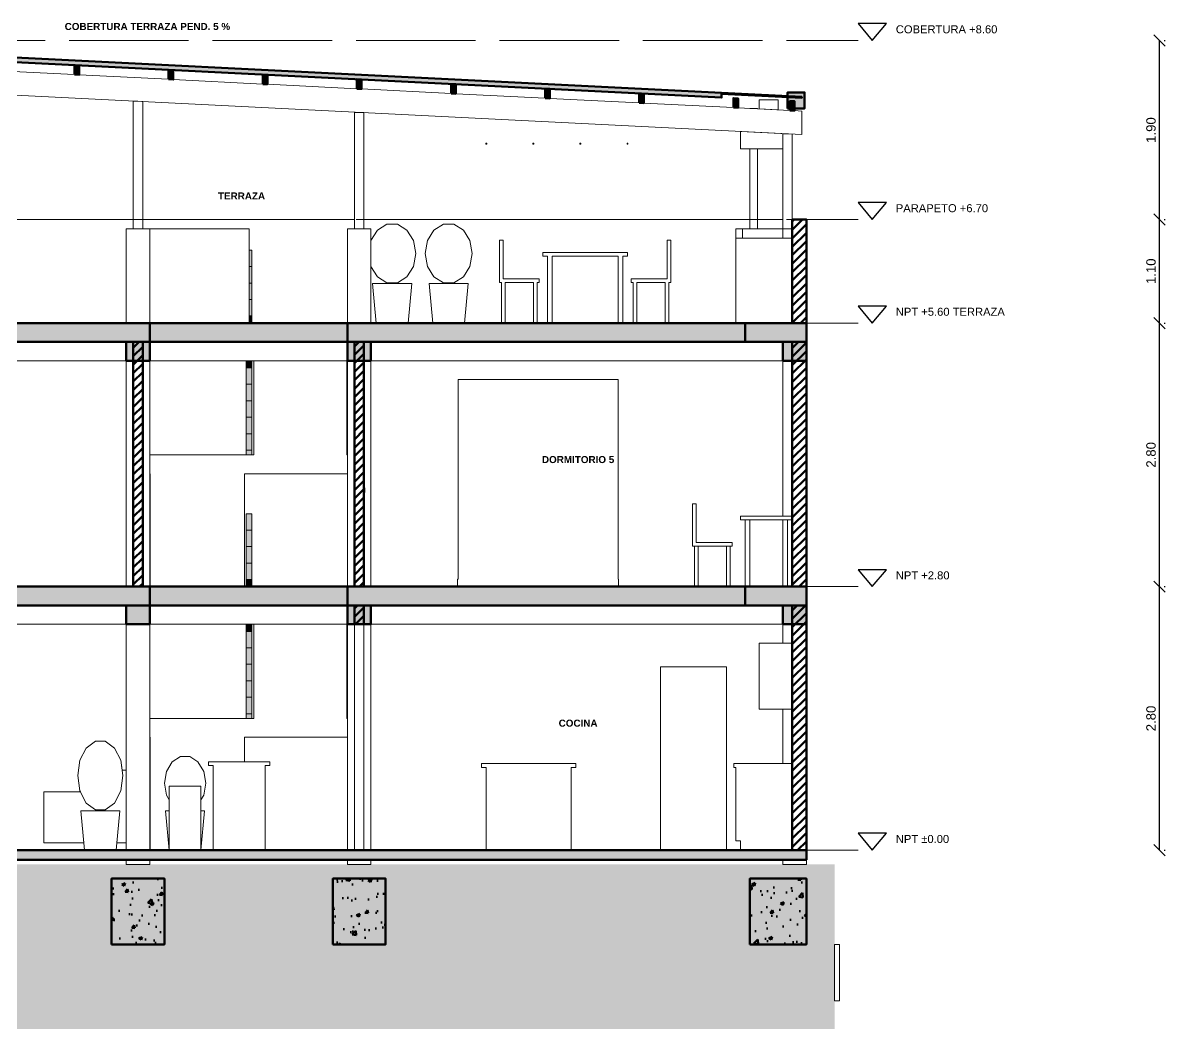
# Model space of a CAD drawing. Header units: metres. Extents: x -3.9 to 79.9, y -56.9 to 20.9.
# Drawn here: x 8.68 to 20.81, y -36.9 to -26.21 of the extents above; entities that cross this region are included whole.
import ezdxf
from ezdxf.enums import TextEntityAlignment as Align

# ---------------------------------------------------------------- set-up
doc = ezdxf.new("R2010")
doc.units = ezdxf.units.M
doc.linetypes.add('DASHED', pattern=[1.524, 1.27, -0.254])
for name, color, linetype, lineweight in [('A-CORTE', 7, 'CONTINUOUS', 50), ('A-COTA', 1, 'CONTINUOUS', 15), ('A-PROYECCION', 9, 'DASHED', 15), ('A-SIMBOLO', 6, 'CONTINUOUS', 25), ('A-TERRENO', 32, 'CONTINUOUS', 35), ('A-TEXTO', 7, 'CONTINUOUS', 20), ('A-VISTA', 8, 'CONTINUOUS', 20), ('A-VISTA-LEJOS', 9, 'CONTINUOUS', 13)]:
    doc.layers.add(name, color=color, linetype=linetype, lineweight=lineweight)
doc.styles.add('PLANO', font='arial.ttf')
doc.styles.add('PLANO-B', font='arialbd.ttf')
doc.dimstyles.new('COTA-50', dxfattribs={"dimtxt": 0.1, "dimasz": 2.5, "dimexe": 0.06, "dimexo": 0.05, "dimgap": 0.04, "dimtad": 1, "dimzin": 0, "dimdsep": 46, "dimtxsty": 'PLANO', "dimtsz": 0.06, "dimcen": 2.5, "dimclrd": 1, "dimclre": 1, "dimazin": 3, "dimtfac": 1, "dimtmove": 0, "dimatfit": 3})

msp = doc.modelspace()

# ---------------------------------------------------------------- hatches: boundary and pattern name
at = {"layer": 'A-CORTE', "true_color": 0x2b3036}
h = msp.add_hatch(color=7, dxfattribs=at)
h.dxf.hatch_style = 1
h.paths.add_polyline_path([(5.05, -26.453), (16.1, -27.005), (16.1, -26.955), (5.05, -26.402)])
at = {"layer": 'A-CORTE', "true_color": 0x24435c}
h = msp.add_hatch(color=7, dxfattribs=at)
h.dxf.hatch_style = 1
h.paths.add_polyline_path([(9.225, -26.761), (9.275, -26.764), (9.275, -26.664), (9.225, -26.661)])
h = msp.add_hatch(color=7, dxfattribs=at)
h.dxf.hatch_style = 1
h.paths.add_polyline_path([(10.225, -26.811), (10.275, -26.814), (10.275, -26.714), (10.225, -26.711)])
h = msp.add_hatch(color=7, dxfattribs=at)
h.dxf.hatch_style = 1
h.paths.add_polyline_path([(11.225, -26.861), (11.275, -26.864), (11.275, -26.764), (11.225, -26.761)])
h = msp.add_hatch(color=7, dxfattribs=at)
h.dxf.hatch_style = 1
h.paths.add_polyline_path([(12.225, -26.911), (12.275, -26.914), (12.275, -26.814), (12.225, -26.811)])
h = msp.add_hatch(color=7, dxfattribs=at)
h.dxf.hatch_style = 1
h.paths.add_polyline_path([(13.225, -26.961), (13.275, -26.964), (13.275, -26.864), (13.225, -26.861)])
h = msp.add_hatch(color=7, dxfattribs=at)
h.dxf.hatch_style = 1
h.paths.add_polyline_path([(14.225, -27.011), (14.275, -27.014), (14.275, -26.914), (14.225, -26.911)])
h = msp.add_hatch(color=7, dxfattribs=at)
h.dxf.hatch_style = 1
h.paths.add_polyline_path([(15.225, -27.061), (15.275, -27.064), (15.275, -26.964), (15.225, -26.961)])
at = {"layer": 'A-CORTE', "true_color": 0x2b3036}
h = msp.add_hatch(color=7, dxfattribs=at)
h.dxf.hatch_style = 1
h.paths.add_polyline_path([(16.1, -26.967), (16.95, -27.009), (16.95, -26.998), (16.1, -26.955)])
at = {"layer": 'A-CORTE', "true_color": 0x24435c}
h = msp.add_hatch(color=7, dxfattribs=at)
h.dxf.hatch_style = 1
h.paths.add_polyline_path([(16.225, -27.111), (16.275, -27.114), (16.275, -27.014), (16.225, -27.011)])
at = {"layer": 'A-CORTE', "true_color": 0x8f979e}
h = msp.add_hatch(color=7, dxfattribs=at)
h.dxf.hatch_style = 1
h.paths.add_polyline_path([(16.8, -27.12), (16.98, -27.12), (16.98, -26.95), (16.8, -26.95)])
at = {"layer": 'A-CORTE', "true_color": 0x24435c}
h = msp.add_hatch(color=7, dxfattribs=at)
h.dxf.hatch_style = 1
h.paths.add_polyline_path([(16.825, -27.141), (16.875, -27.144), (16.875, -27.044), (16.825, -27.041)])
at = {"layer": 'A-CORTE'}
h = msp.add_hatch(dxfattribs=at)
h.set_pattern_fill('ANSI31', color=8, scale=0.02)
h.paths.add_polyline_path([(16.85, -29.4), (17, -29.4), (17, -28.3), (16.85, -28.3)])
at = {"layer": 'A-CORTE', "true_color": 0x5a5a5a}
h = msp.add_hatch(color=7, dxfattribs=at)
h.dxf.hatch_style = 1
h.paths.add_polyline_path([(5, -29.6), (10.025, -29.6), (10.025, -29.4), (5, -29.4)])
h = msp.add_hatch(color=7, dxfattribs=at)
h.dxf.hatch_style = 1
h.paths.add_polyline_path([(10.025, -29.6), (12.125, -29.6), (12.125, -29.4), (10.025, -29.4)])
h = msp.add_hatch(color=7, dxfattribs=at)
h.dxf.hatch_style = 1
h.paths.add_polyline_path([(12.125, -29.6), (16.35, -29.6), (16.35, -29.4), (12.125, -29.4)])
h = msp.add_hatch(color=7, dxfattribs=at)
h.dxf.hatch_style = 1
h.paths.add_polyline_path([(16.35, -29.6), (17, -29.6), (17, -29.4), (16.35, -29.4)])
h = msp.add_hatch(color=7, dxfattribs=at)
h.dxf.hatch_style = 1
h.paths.add_polyline_path([(9.775, -29.8), (10.025, -29.8), (10.025, -29.6), (9.775, -29.6)])
at = {"layer": 'A-CORTE'}
h = msp.add_hatch(dxfattribs=at)
h.set_pattern_fill('ANSI31', color=8, scale=0.02)
h.paths.add_polyline_path([(9.85, -32.2), (9.95, -32.2), (9.95, -29.6), (9.85, -29.6)])
at = {"layer": 'A-CORTE', "true_color": 0x5a5a5a}
h = msp.add_hatch(color=7, dxfattribs=at)
h.dxf.hatch_style = 1
h.paths.add_polyline_path([(12.125, -29.8), (12.375, -29.8), (12.375, -29.6), (12.125, -29.6)])
at = {"layer": 'A-CORTE'}
h = msp.add_hatch(dxfattribs=at)
h.set_pattern_fill('ANSI31', color=8, scale=0.02)
h.paths.add_polyline_path([(12.2, -32.2), (12.3, -32.2), (12.3, -29.6), (12.2, -29.6)])
at = {"layer": 'A-CORTE', "true_color": 0x5a5a5a}
h = msp.add_hatch(color=7, dxfattribs=at)
h.dxf.hatch_style = 1
h.paths.add_polyline_path([(16.75, -29.8), (17, -29.8), (17, -29.6), (16.75, -29.6)])
at = {"layer": 'A-CORTE'}
h = msp.add_hatch(dxfattribs=at)
h.set_pattern_fill('ANSI31', color=8, scale=0.02)
h.paths.add_polyline_path([(16.85, -32.2), (17, -32.2), (17, -29.6), (16.85, -29.6)])
at = {"layer": 'A-CORTE', "true_color": 0x5a5a5a}
h = msp.add_hatch(color=7, dxfattribs=at)
h.dxf.hatch_style = 1
h.paths.add_polyline_path([(5, -32.4), (10.025, -32.4), (10.025, -32.2), (5, -32.2)])
h = msp.add_hatch(color=7, dxfattribs=at)
h.dxf.hatch_style = 1
h.paths.add_polyline_path([(10.025, -32.4), (12.125, -32.4), (12.125, -32.2), (10.025, -32.2)])
h = msp.add_hatch(color=7, dxfattribs=at)
h.dxf.hatch_style = 1
h.paths.add_polyline_path([(12.125, -32.4), (16.35, -32.4), (16.35, -32.2), (12.125, -32.2)])
h = msp.add_hatch(color=7, dxfattribs=at)
h.dxf.hatch_style = 1
h.paths.add_polyline_path([(16.35, -32.4), (17, -32.4), (17, -32.2), (16.35, -32.2)])
h = msp.add_hatch(color=7, dxfattribs=at)
h.dxf.hatch_style = 1
h.paths.add_polyline_path([(9.775, -32.6), (10.025, -32.6), (10.025, -32.4), (9.775, -32.4)])
h = msp.add_hatch(color=7, dxfattribs=at)
h.dxf.hatch_style = 1
h.paths.add_polyline_path([(12.125, -32.6), (12.375, -32.6), (12.375, -32.4), (12.125, -32.4)])
at = {"layer": 'A-CORTE'}
h = msp.add_hatch(dxfattribs=at)
h.set_pattern_fill('ANSI31', color=8, scale=0.02)
h.paths.add_polyline_path([(12.2, -32.6), (12.3, -32.6), (12.3, -32.4), (12.2, -32.4)])
at = {"layer": 'A-CORTE', "true_color": 0x5a5a5a}
h = msp.add_hatch(color=7, dxfattribs=at)
h.dxf.hatch_style = 1
h.paths.add_polyline_path([(16.75, -32.6), (17, -32.6), (17, -32.4), (16.75, -32.4)])
at = {"layer": 'A-CORTE'}
h = msp.add_hatch(dxfattribs=at)
h.set_pattern_fill('ANSI31', color=8, scale=0.02)
h.paths.add_polyline_path([(16.85, -35), (17, -35), (17, -32.4), (16.85, -32.4)])
at = {"layer": 'A-CORTE', "true_color": 0x5a5a5a}
h = msp.add_hatch(color=7, dxfattribs=at)
h.dxf.hatch_style = 1
h.paths.add_polyline_path([(5, -35.1), (17, -35.1), (17, -35), (5, -35)])
at = {"layer": 'A-CORTE'}
h = msp.add_hatch(dxfattribs=at)
h.set_pattern_fill('AR-CONC', color=8, scale=0.002)
h.paths.add_polyline_path([(9.62, -36), (10.18, -36), (10.18, -35.3), (9.62, -35.3)])
h = msp.add_hatch(dxfattribs=at)
h.set_pattern_fill('AR-CONC', color=8, scale=0.002)
h.paths.add_polyline_path([(11.97, -36), (12.53, -36), (12.53, -35.3), (11.97, -35.3)])
h = msp.add_hatch(dxfattribs=at)
h.set_pattern_fill('AR-CONC', color=8, scale=0.002)
h.paths.add_polyline_path([(16.4, -36), (17, -36), (17, -35.3), (16.4, -35.3)])
at = {"layer": 'A-TERRENO'}
h = msp.add_hatch(dxfattribs=at)
h.set_pattern_fill('EARTH', color=32, scale=0.03)
h.paths.add_polyline_path([(17.3, -36.9), (17.3, -35.15), (-1.5, -35.15), (-1.5, -36.9)])
at = {"layer": 'A-VISTA', "true_color": 0xeef6f9}
h = msp.add_hatch(color=7, dxfattribs=at)
h.dxf.hatch_style = 1
h.paths.add_polyline_path([(11.11, -28.625), (11.11, -29.4), (11.08, -29.4), (11.08, -28.625)])
h = msp.add_hatch(color=7, dxfattribs=at)
h.dxf.hatch_style = 1
h.paths.add_polyline_path([(11.11, -28.8), (11.11, -29.4), (11.08, -29.4), (11.08, -28.8)])
h = msp.add_hatch(color=7, dxfattribs=at)
h.dxf.hatch_style = 1
h.paths.add_polyline_path([(11.11, -28.975), (11.11, -29.4), (11.08, -29.4), (11.08, -28.975)])
h = msp.add_hatch(color=7, dxfattribs=at)
h.dxf.hatch_style = 1
h.paths.add_polyline_path([(11.11, -29.875), (11.05, -29.875), (11.05, -29.8), (11.11, -29.8)])
h = msp.add_hatch(color=7, dxfattribs=at)
h.dxf.hatch_style = 1
h.paths.add_polyline_path([(11.11, -30.05), (11.05, -30.05), (11.05, -29.8), (11.11, -29.8)])
h = msp.add_hatch(color=7, dxfattribs=at)
h.dxf.hatch_style = 1
h.paths.add_polyline_path([(11.11, -30.225), (11.05, -30.225), (11.05, -29.8), (11.11, -29.8)])
h = msp.add_hatch(color=7, dxfattribs=at)
h.dxf.hatch_style = 1
h.paths.add_polyline_path([(11.05, -31.425), (11.11, -31.425), (11.11, -32.2), (11.05, -32.2)])
h = msp.add_hatch(color=7, dxfattribs=at)
h.dxf.hatch_style = 1
h.paths.add_polyline_path([(11.05, -31.6), (11.11, -31.6), (11.11, -32.2), (11.05, -32.2)])
h = msp.add_hatch(color=7, dxfattribs=at)
h.dxf.hatch_style = 1
h.paths.add_polyline_path([(11.05, -31.775), (11.11, -31.775), (11.11, -32.2), (11.05, -32.2)])
h = msp.add_hatch(color=7, dxfattribs=at)
h.dxf.hatch_style = 1
h.paths.add_polyline_path([(11.11, -32.675), (11.05, -32.675), (11.05, -32.6), (11.11, -32.6)])
h = msp.add_hatch(color=7, dxfattribs=at)
h.dxf.hatch_style = 1
h.paths.add_polyline_path([(11.11, -32.85), (11.05, -32.85), (11.05, -32.6), (11.11, -32.6)])
h = msp.add_hatch(color=7, dxfattribs=at)
h.dxf.hatch_style = 1
h.paths.add_polyline_path([(11.11, -33.025), (11.05, -33.025), (11.05, -32.6), (11.11, -32.6)])
at = {"layer": 'A-VISTA-LEJOS', "true_color": 0xeef6f9}
h = msp.add_hatch(color=7, dxfattribs=at)
h.dxf.hatch_style = 1
h.paths.add_polyline_path([(11.11, -29.15), (11.11, -29.4), (11.08, -29.4), (11.08, -29.15)])
h = msp.add_hatch(color=7, dxfattribs=at)
h.dxf.hatch_style = 1
h.paths.add_polyline_path([(11.11, -29.325), (11.11, -29.4), (11.08, -29.4), (11.08, -29.325)])
h = msp.add_hatch(color=7, dxfattribs=at)
h.dxf.hatch_style = 1
h.paths.add_polyline_path([(11.11, -30.4), (11.05, -30.4), (11.05, -29.8), (11.11, -29.8)])
h = msp.add_hatch(color=7, dxfattribs=at)
h.dxf.hatch_style = 1
h.paths.add_polyline_path([(11.11, -30.575), (11.05, -30.575), (11.05, -29.8), (11.11, -29.8)])
h = msp.add_hatch(color=7, dxfattribs=at)
h.dxf.hatch_style = 1
h.paths.add_polyline_path([(11.11, -30.75), (11.05, -30.75), (11.05, -29.8), (11.11, -29.8)])
h = msp.add_hatch(color=7, dxfattribs=at)
h.dxf.hatch_style = 1
h.paths.add_polyline_path([(11.11, -30.8), (11.05, -30.8), (11.05, -29.8), (11.11, -29.8)])
h = msp.add_hatch(color=7, dxfattribs=at)
h.dxf.hatch_style = 1
h.paths.add_polyline_path([(11.05, -31.95), (11.11, -31.95), (11.11, -32.2), (11.05, -32.2)])
h = msp.add_hatch(color=7, dxfattribs=at)
h.dxf.hatch_style = 1
h.paths.add_polyline_path([(11.05, -32.125), (11.11, -32.125), (11.11, -32.2), (11.05, -32.2)])
h = msp.add_hatch(color=7, dxfattribs=at)
h.dxf.hatch_style = 1
h.paths.add_polyline_path([(11.11, -33.2), (11.05, -33.2), (11.05, -32.6), (11.11, -32.6)])
h = msp.add_hatch(color=7, dxfattribs=at)
h.dxf.hatch_style = 1
h.paths.add_polyline_path([(11.11, -33.375), (11.05, -33.375), (11.05, -32.6), (11.11, -32.6)])
h = msp.add_hatch(color=7, dxfattribs=at)
h.dxf.hatch_style = 1
h.paths.add_polyline_path([(11.11, -33.55), (11.05, -33.55), (11.05, -32.6), (11.11, -32.6)])
h = msp.add_hatch(color=7, dxfattribs=at)
h.dxf.hatch_style = 1
h.paths.add_polyline_path([(11.11, -33.6), (11.05, -33.6), (11.05, -32.6), (11.11, -32.6)])

# ---------------------------------------------------------------- linework, layer by layer
at = {"layer": 'A-CORTE'}
for points in [[(5.05, -26.453), (16.1, -27.005), (16.1, -26.955), (5.05, -26.402)], [(9.225, -26.761), (9.275, -26.764), (9.275, -26.664), (9.225, -26.661)], [(10.225, -26.811), (10.275, -26.814), (10.275, -26.714), (10.225, -26.711)], [(11.225, -26.861), (11.275, -26.864), (11.275, -26.764), (11.225, -26.761)], [(12.225, -26.911), (12.275, -26.914), (12.275, -26.814), (12.225, -26.811)], [(13.225, -26.961), (13.275, -26.964), (13.275, -26.864), (13.225, -26.861)], [(14.225, -27.011), (14.275, -27.014), (14.275, -26.914), (14.225, -26.911)], [(15.225, -27.061), (15.275, -27.064), (15.275, -26.964), (15.225, -26.961)], [(16.1, -26.967), (16.95, -27.009), (16.95, -26.998), (16.1, -26.955)], [(16.225, -27.111), (16.275, -27.114), (16.275, -27.014), (16.225, -27.011)], [(16.8, -27.12), (16.98, -27.12), (16.98, -26.95), (16.8, -26.95)], [(16.825, -27.141), (16.875, -27.144), (16.875, -27.044), (16.825, -27.041)], [(16.85, -29.4), (17, -29.4), (17, -28.3), (16.85, -28.3)], [(5, -29.6), (10.025, -29.6), (10.025, -29.4), (5, -29.4)], [(10.025, -29.6), (12.125, -29.6), (12.125, -29.4), (10.025, -29.4)], [(12.125, -29.6), (16.35, -29.6), (16.35, -29.4), (12.125, -29.4)], [(16.35, -29.6), (17, -29.6), (17, -29.4), (16.35, -29.4)], [(9.775, -29.8), (10.025, -29.8), (10.025, -29.6), (9.775, -29.6)], [(9.85, -32.2), (9.95, -32.2), (9.95, -29.6), (9.85, -29.6)], [(12.125, -29.8), (12.375, -29.8), (12.375, -29.6), (12.125, -29.6)], [(12.2, -32.2), (12.3, -32.2), (12.3, -29.6), (12.2, -29.6)], [(16.75, -29.8), (17, -29.8), (17, -29.6), (16.75, -29.6)], [(16.85, -32.2), (17, -32.2), (17, -29.6), (16.85, -29.6)], [(5, -32.4), (10.025, -32.4), (10.025, -32.2), (5, -32.2)], [(10.025, -32.4), (12.125, -32.4), (12.125, -32.2), (10.025, -32.2)], [(12.125, -32.4), (16.35, -32.4), (16.35, -32.2), (12.125, -32.2)], [(16.35, -32.4), (17, -32.4), (17, -32.2), (16.35, -32.2)], [(9.775, -32.6), (10.025, -32.6), (10.025, -32.4), (9.775, -32.4)], [(12.125, -32.6), (12.375, -32.6), (12.375, -32.4), (12.125, -32.4)], [(12.2, -32.6), (12.3, -32.6), (12.3, -32.4), (12.2, -32.4)], [(16.75, -32.6), (17, -32.6), (17, -32.4), (16.75, -32.4)], [(16.85, -35), (17, -35), (17, -32.4), (16.85, -32.4)], [(5, -35.1), (17, -35.1), (17, -35), (5, -35)], [(9.62, -36), (10.18, -36), (10.18, -35.3), (9.62, -35.3)], [(11.97, -36), (12.53, -36), (12.53, -35.3), (11.97, -35.3)], [(16.4, -36), (17, -36), (17, -35.3), (16.4, -35.3)]]:
    msp.add_lwpolyline(points, close=True, dxfattribs=at)
at = {"layer": 'A-PROYECCION', "lineweight": 13}
for p, q in [((-1.5, -26.4), (17.55, -26.4)), ((-1.5, -28.3), (17.55, -28.3)), ((-1.5, -29.4), (17.55, -29.4)), ((-1.5, -32.2), (17.55, -32.2)), ((-1.5, -35), (17.55, -35))]:
    msp.add_line(p, q, dxfattribs=at)
at = {"layer": 'A-SIMBOLO'}
for points in [[(17.7, -26.4), (17.85, -26.22), (17.55, -26.22)], [(17.7, -28.3), (17.85, -28.12), (17.55, -28.12)], [(17.7, -29.4), (17.85, -29.22), (17.55, -29.22)], [(17.7, -32.2), (17.85, -32.02), (17.55, -32.02)], [(17.7, -35), (17.85, -34.82), (17.55, -34.82)]]:
    msp.add_lwpolyline(points, close=True, dxfattribs=at)
at = {"layer": 'A-VISTA'}
msp.add_lwpolyline([(8.275, -26.714), (9.225, -26.761), (9.275, -26.764), (10.225, -26.811), (10.275, -26.814), (11.225, -26.861), (11.244, -26.862), (11.275, -26.864), (12.225, -26.911), (12.241, -26.912), (12.275, -26.914), (13.225, -26.961), (13.275, -26.964), (14.225, -27.011), (14.275, -27.014), (15.225, -27.061), (15.259, -27.063), (15.275, -27.064), (16.225, -27.111), (16.255, -27.113), (16.275, -27.114), (16.825, -27.141), (16.851, -27.143), (16.875, -27.144), (16.95, -27.148), (16.95, -27.398), (5.05, -26.803)], dxfattribs=at)
for points in [[(9.95, -28.4), (9.85, -28.4), (9.85, -27.045), (9.9, -27.045), (9.95, -27.047)], [(16.5, -27.03), (16.7, -27.03), (16.7, -27.135), (16.5, -27.125)], [(12.3, -28.4), (12.2, -28.4), (12.2, -27.163), (12.25, -27.163), (12.3, -27.165)], [(16.3, -27.55), (16.3, -27.365), (16.8, -27.39), (16.75, -27.39), (16.75, -27.55)], [(16.85, -28.4), (16.75, -28.4), (16.75, -27.39), (16.8, -27.39), (16.85, -27.393), (16.85, -28.3)], [(13.595, -27.5), (13.605, -27.5), (13.605, -27.49), (13.595, -27.49)], [(14.095, -27.5), (14.105, -27.5), (14.105, -27.49), (14.095, -27.49)], [(14.595, -27.5), (14.605, -27.5), (14.605, -27.49), (14.595, -27.49)], [(15.095, -27.5), (15.105, -27.5), (15.105, -27.49), (15.095, -27.49)], [(12.375, -28.8), (12.375, -28.522), (12.444, -28.412), (12.544, -28.35), (12.656, -28.35), (12.756, -28.412), (12.825, -28.523), (12.85, -28.661), (12.825, -28.799), (12.756, -28.91), (12.656, -28.972), (12.544, -28.972), (12.444, -28.91)], [(9.775, -29.4), (9.775, -28.4), (10.025, -28.4), (10.025, -29.4)], [(10.025, -29.4), (10.025, -28.4), (11.08, -28.4), (11.08, -29.4)], [(12.125, -29.4), (12.125, -28.4), (12.375, -28.4), (12.375, -29.4)], [(16.25, -29.4), (16.85, -29.4), (16.85, -28.5), (16.25, -28.5)], [(16.32, -28.4), (16.75, -28.4), (16.75, -28.5), (16.32, -28.5)], [(16.75, -28.4), (16.85, -28.4), (16.85, -28.5), (16.75, -28.5)], [(11.11, -28.625), (11.11, -29.4), (11.08, -29.4), (11.08, -28.625)], [(14.1, -28.97), (13.8, -28.97), (13.8, -29.4), (13.76, -29.4), (13.76, -28.97), (13.74, -28.97), (13.74, -28.93), (13.74, -28.52), (13.78, -28.52), (13.78, -28.93), (14.16, -28.93), (14.16, -28.97), (14.14, -28.97), (14.14, -29.4), (14.1, -29.4)], [(15.14, -28.97), (15.14, -28.93), (15.52, -28.93), (15.52, -28.52), (15.56, -28.52), (15.56, -28.93), (15.56, -28.97), (15.54, -28.97), (15.54, -29.4), (15.5, -29.4), (15.5, -28.97), (15.2, -28.97), (15.2, -29.4), (15.16, -29.4), (15.16, -28.97)], [(15.05, -28.69), (15.05, -29.4), (15, -29.4), (15, -28.69), (14.3, -28.69), (14.3, -29.4), (14.25, -29.4), (14.25, -28.69), (14.2, -28.69), (14.2, -28.65), (15.1, -28.65), (15.1, -28.69)], [(11.11, -28.8), (11.11, -29.4), (11.08, -29.4), (11.08, -28.8)], [(11.11, -28.975), (11.11, -29.4), (11.08, -29.4), (11.08, -28.975)], [(12.682, -29.4), (12.518, -29.4), (12.467, -29.4), (12.442, -29.4), (12.431, -29.4), (12.392, -28.98), (12.405, -28.98), (12.436, -28.98), (12.498, -28.98), (12.702, -28.98), (12.764, -28.98), (12.795, -28.98), (12.808, -28.98), (12.769, -29.4), (12.758, -29.4), (12.733, -29.4)], [(5.25, -29.8), (5.25, -29.6), (9.775, -29.6), (9.775, -29.8)], [(10.025, -29.8), (10.025, -29.6), (12.125, -29.6), (12.125, -29.8)], [(12.375, -29.8), (12.375, -29.6), (16.35, -29.6), (16.75, -29.6), (16.75, -29.8)], [(6.05, -32.2), (6.05, -31.49), (6.1, -31.49), (6.1, -31.45), (5.885, -31.45), (5.885, -31.32), (5.465, -31.32), (5.465, -31.45), (5.25, -31.45), (5.25, -29.8), (9.775, -29.8), (9.775, -32.2), (8.005, -32.2), (8.005, -32.12), (8, -32.12), (8, -30), (6.3, -30), (6.3, -32.12), (6.295, -32.12), (6.295, -32.2)], [(9.775, -32.2), (9.775, -29.8), (9.85, -29.8), (9.85, -32.2)], [(9.95, -32.2), (9.95, -31.2), (9.96, -31.2), (9.96, -31.15), (9.95, -31.15), (9.95, -29.8), (10.025, -29.8), (10.025, -32.2)], [(10.03, -31), (10.025, -31), (10.025, -30.8), (11.13, -30.8), (11.13, -30.77), (11.13, -30.625), (11.13, -30.595), (11.13, -30.45), (11.13, -30.42), (11.13, -30.275), (11.13, -30.245), (11.13, -30.1), (11.13, -30.07), (11.13, -29.925), (11.13, -29.895), (11.13, -29.8), (12.12, -29.8), (12.12, -29.895), (12.12, -29.925), (12.12, -30.07), (12.12, -30.1), (12.12, -30.245), (12.12, -30.275), (12.12, -30.42), (12.12, -30.45), (12.12, -30.595), (12.12, -30.625), (12.12, -30.77), (12.12, -30.8), (12.125, -30.8), (12.125, -31), (11.03, -31), (11.03, -31.15), (11.03, -31.295), (11.03, -31.325), (11.03, -31.47), (11.03, -31.5), (11.03, -31.645), (11.03, -31.675), (11.03, -31.82), (11.03, -31.85), (11.03, -31.995), (11.03, -32.025), (11.03, -32.17), (11.03, -32.2), (10.03, -32.2), (10.03, -32.17), (10.03, -32.025), (10.03, -31.995), (10.03, -31.85), (10.03, -31.82), (10.03, -31.675), (10.03, -31.645), (10.03, -31.5), (10.03, -31.47), (10.03, -31.325), (10.03, -31.295), (10.03, -31.15)], [(11.11, -29.875), (11.05, -29.875), (11.05, -29.8), (11.11, -29.8)], [(11.11, -30.05), (11.05, -30.05), (11.05, -29.8), (11.11, -29.8)], [(11.11, -30.225), (11.05, -30.225), (11.05, -29.8), (11.11, -29.8)], [(12.125, -32.2), (12.125, -29.8), (12.2, -29.8), (12.2, -32.2)], [(12.3, -32.2), (12.3, -31.2), (12.31, -31.2), (12.31, -31.15), (12.3, -31.15), (12.3, -29.8), (12.375, -29.8), (12.375, -32.2)], [(12.375, -32.2), (12.375, -29.8), (16.75, -29.8), (16.75, -31.45), (16.3, -31.45), (16.3, -31.49), (16.35, -31.49), (16.35, -32.2), (16.19, -32.2), (16.19, -31.77), (16.21, -31.77), (16.21, -31.73), (15.83, -31.73), (15.83, -31.32), (15.79, -31.32), (15.79, -31.73), (15.79, -31.77), (15.81, -31.77), (15.81, -32.2), (15.005, -32.2), (15.005, -32.12), (15, -32.12), (15, -30), (13.3, -30), (13.3, -32.12), (13.295, -32.12), (13.295, -32.2)], [(16.75, -29.8), (16.85, -29.8), (16.85, -31.45), (16.75, -31.45)], [(13.295, -32.2), (13.295, -32.12), (13.3, -32.12), (13.3, -30), (15, -30), (15, -32.12), (15.005, -32.12), (15.005, -32.2), (15, -32.2), (13.3, -32.2)], [(9.96, -31.15), (9.96, -31.2), (9.95, -31.2), (9.95, -31.15)], [(12.31, -31.15), (12.31, -31.2), (12.3, -31.2), (12.3, -31.15)], [(11.05, -31.425), (11.11, -31.425), (11.11, -32.2), (11.05, -32.2)], [(16.21, -31.73), (16.21, -31.77), (15.79, -31.77), (15.79, -31.73), (15.79, -31.32), (15.83, -31.32), (15.83, -31.73)], [(16.3, -31.49), (16.85, -31.49), (16.85, -31.45), (16.3, -31.45)], [(16.35, -32.2), (16.35, -31.49), (16.4, -31.49), (16.4, -32.2)], [(16.4, -32.2), (16.4, -31.49), (16.75, -31.49), (16.75, -32.2)], [(16.75, -32.2), (16.75, -31.49), (16.8, -31.49), (16.8, -32.2)], [(16.8, -32.2), (16.8, -31.49), (16.85, -31.49), (16.85, -32.2)], [(11.05, -31.6), (11.11, -31.6), (11.11, -32.2), (11.05, -32.2)], [(11.05, -31.775), (11.11, -31.775), (11.11, -32.2), (11.05, -32.2)], [(15.81, -32.2), (15.81, -31.77), (15.85, -31.77), (15.85, -32.2)], [(15.85, -32.2), (15.85, -31.77), (16.15, -31.77), (16.15, -32.2)], [(16.15, -32.2), (16.15, -31.77), (16.19, -31.77), (16.19, -32.2)], [(5.25, -32.6), (5.25, -32.4), (9.775, -32.4), (9.775, -32.6)], [(10.025, -32.6), (10.025, -32.4), (12.125, -32.4), (12.125, -32.6)], [(12.375, -32.6), (12.375, -32.4), (16.35, -32.4), (16.75, -32.4), (16.75, -32.6)], [(10.025, -35), (9.775, -35), (9.775, -32.6), (10.025, -32.6)], [(10.03, -33.8), (10.025, -33.8), (10.025, -33.6), (11.13, -33.6), (11.13, -33.57), (11.13, -33.425), (11.13, -33.395), (11.13, -33.25), (11.13, -33.22), (11.13, -33.075), (11.13, -33.045), (11.13, -32.9), (11.13, -32.87), (11.13, -32.725), (11.13, -32.695), (11.13, -32.6), (12.12, -32.6), (12.12, -32.695), (12.12, -32.725), (12.12, -32.87), (12.12, -32.9), (12.12, -33.045), (12.12, -33.075), (12.12, -33.22), (12.12, -33.25), (12.12, -33.395), (12.12, -33.425), (12.12, -33.57), (12.12, -33.6), (12.125, -33.6), (12.125, -33.8), (11.03, -33.8), (11.03, -33.95), (11.03, -34.06), (10.65, -34.06), (10.65, -34.1), (10.7, -34.1), (10.7, -35), (10.569, -35), (10.608, -34.58), (10.595, -34.58), (10.568, -34.58), (10.568, -34.466), (10.598, -34.415), (10.62, -34.288), (10.598, -34.162), (10.537, -34.061), (10.449, -34.004), (10.351, -34.004), (10.263, -34.061), (10.202, -34.162), (10.18, -34.288), (10.202, -34.415), (10.232, -34.466), (10.232, -34.58), (10.205, -34.58), (10.192, -34.58), (10.231, -35), (10.03, -35), (10.03, -34.97), (10.03, -34.825), (10.03, -34.795), (10.03, -34.65), (10.03, -34.62), (10.03, -34.475), (10.03, -34.445), (10.03, -34.3), (10.03, -34.27), (10.03, -34.125), (10.03, -34.095), (10.03, -33.95)], [(11.11, -32.675), (11.05, -32.675), (11.05, -32.6), (11.11, -32.6)], [(11.11, -32.85), (11.05, -32.85), (11.05, -32.6), (11.11, -32.6)], [(11.11, -33.025), (11.05, -33.025), (11.05, -32.6), (11.11, -32.6)], [(12.125, -32.6), (12.2, -32.6), (12.2, -35), (12.125, -35)], [(12.2, -35), (12.2, -32.6), (12.3, -32.6), (12.3, -35)], [(12.375, -35), (12.3, -35), (12.3, -32.6), (12.375, -32.6)], [(12.375, -35), (12.375, -32.6), (16.75, -32.6), (16.75, -32.8), (16.5, -32.8), (16.5, -33.5), (16.75, -33.5), (16.75, -34.08), (16.23, -34.08), (16.23, -34.12), (16.25, -34.12), (16.25, -34.9), (16.3, -34.9), (16.3, -35), (16.15, -35), (16.15, -33.05), (15.45, -33.05), (15.45, -35), (14.5, -35), (14.5, -34.12), (14.55, -34.12), (14.55, -34.08), (13.55, -34.08), (13.55, -34.12), (13.6, -34.12), (13.6, -35)], [(16.75, -32.6), (16.85, -32.6), (16.85, -32.8), (16.75, -32.8)], [(16.5, -33.5), (16.85, -33.5), (16.85, -32.8), (16.5, -32.8)], [(15.45, -35), (15.45, -33.05), (16.15, -33.05), (16.15, -35)], [(16.75, -33.5), (16.85, -33.5), (16.85, -34.08), (16.75, -34.08)], [(9.284, -34.368), (9.26, -34.206), (9.284, -34.044), (9.35, -33.914), (9.447, -33.841), (9.553, -33.841), (9.65, -33.914), (9.716, -34.044), (9.74, -34.206), (9.716, -34.368), (9.65, -34.498), (9.553, -34.571), (9.447, -34.571), (9.35, -34.498)], [(10.202, -34.415), (10.18, -34.288), (10.202, -34.162), (10.263, -34.061), (10.351, -34.004), (10.449, -34.004), (10.537, -34.061), (10.598, -34.162), (10.62, -34.288), (10.598, -34.415), (10.568, -34.466), (10.568, -34.32), (10.232, -34.32), (10.232, -34.466)], [(11.25, -35), (10.7, -35), (10.7, -34.1), (10.65, -34.1), (10.65, -34.06), (11.3, -34.06), (11.3, -34.1), (11.25, -34.1)], [(14.5, -35), (13.6, -35), (13.6, -34.12), (13.55, -34.12), (13.55, -34.08), (14.55, -34.08), (14.55, -34.12), (14.5, -34.12)], [(16.25, -34.9), (16.25, -34.12), (16.23, -34.12), (16.23, -34.08), (16.85, -34.08), (16.85, -34.12), (16.85, -34.9), (16.85, -35), (16.3, -35), (16.3, -34.9)], [(9.676, -34.92), (9.708, -34.58), (9.695, -34.58), (9.664, -34.58), (9.602, -34.58), (9.398, -34.58), (9.336, -34.58), (9.305, -34.58), (9.292, -34.58), (9.324, -34.92), (8.9, -34.92), (8.9, -34.58), (8.9, -34.38), (9.29, -34.38), (9.35, -34.498), (9.447, -34.571), (9.553, -34.571), (9.65, -34.498), (9.716, -34.368), (9.74, -34.206), (9.732, -34.15), (9.775, -34.15), (9.775, -34.92)], [(10.232, -35), (10.568, -35), (10.568, -34.32), (10.232, -34.32)], [(9.582, -35), (9.418, -35), (9.367, -35), (9.342, -35), (9.331, -35), (9.292, -34.58), (9.305, -34.58), (9.336, -34.58), (9.398, -34.58), (9.602, -34.58), (9.664, -34.58), (9.695, -34.58), (9.708, -34.58), (9.669, -35), (9.658, -35), (9.633, -35)], [(10.231, -35), (10.192, -34.58), (10.205, -34.58), (10.232, -34.58), (10.232, -35)], [(10.595, -34.58), (10.608, -34.58), (10.569, -35), (10.568, -35), (10.568, -34.58)], [(10.025, -35.15), (9.775, -35.15), (9.775, -35.1), (10.025, -35.1)], [(12.375, -35.15), (12.125, -35.15), (12.125, -35.1), (12.375, -35.1)], [(17, -35.15), (16.75, -35.15), (16.75, -35.1), (17, -35.1)], [(17.35, -36), (17.35, -36.6), (17.3, -36.6), (17.3, -36)]]:
    msp.add_lwpolyline(points, close=True, dxfattribs=at)
at = {"layer": 'A-VISTA-LEJOS'}
for points in [[(16.4, -27.12), (16.48, -27.12), (16.48, -27.124), (16.4, -27.12)], [(16.48, -28.4), (16.4, -28.4), (16.4, -27.55), (16.48, -27.55)], [(11.08, -29.4), (11.08, -28.4), (10.025, -28.4), (9.95, -28.4), (9.95, -28.3), (12.2, -28.3), (12.2, -28.4), (12.125, -28.4), (12.125, -29.4)], [(12.375, -29.4), (12.375, -28.8), (12.444, -28.91), (12.544, -28.972), (12.656, -28.972), (12.756, -28.91), (12.825, -28.799), (12.85, -28.661), (12.825, -28.523), (12.756, -28.412), (12.656, -28.35), (12.544, -28.35), (12.444, -28.412), (12.375, -28.522), (12.375, -28.4), (12.3, -28.4), (12.3, -28.3), (16.4, -28.3), (16.4, -28.4), (16.35, -28.4), (16.32, -28.4), (16.25, -28.4), (16.25, -28.5), (16.25, -29.4), (15.54, -29.4), (15.54, -28.97), (15.56, -28.97), (15.56, -28.93), (15.56, -28.52), (15.52, -28.52), (15.52, -28.93), (15.14, -28.93), (15.14, -28.97), (15.16, -28.97), (15.16, -29.4), (15.05, -29.4), (15.05, -28.69), (15.1, -28.69), (15.1, -28.65), (14.2, -28.65), (14.2, -28.69), (14.25, -28.69), (14.25, -29.4), (14.14, -29.4), (14.14, -28.97), (14.16, -28.97), (14.16, -28.93), (13.78, -28.93), (13.78, -28.52), (13.74, -28.52), (13.74, -28.93), (13.74, -28.97), (13.76, -28.97), (13.76, -29.4), (13.369, -29.4), (13.408, -28.98), (13.395, -28.98), (13.364, -28.98), (13.302, -28.98), (13.098, -28.98), (13.036, -28.98), (13.005, -28.98), (12.992, -28.98), (13.031, -29.4), (12.769, -29.4), (12.808, -28.98), (12.795, -28.98), (12.764, -28.98), (12.702, -28.98), (12.498, -28.98), (12.436, -28.98), (12.405, -28.98), (12.392, -28.98), (12.431, -29.4)], [(12.975, -28.799), (12.95, -28.661), (12.975, -28.523), (13.044, -28.412), (13.144, -28.35), (13.256, -28.35), (13.356, -28.412), (13.425, -28.523), (13.45, -28.661), (13.425, -28.799), (13.356, -28.91), (13.256, -28.972), (13.144, -28.972), (13.044, -28.91)], [(13.45, -28.661), (13.425, -28.523), (13.356, -28.412), (13.256, -28.35), (13.144, -28.35), (13.044, -28.412), (12.975, -28.523), (12.95, -28.661), (12.975, -28.799), (13.044, -28.91), (13.144, -28.972), (13.256, -28.972), (13.356, -28.91), (13.425, -28.799)], [(16.75, -28.3), (16.75, -28.4), (16.48, -28.4), (16.48, -28.3)], [(16.25, -28.4), (16.32, -28.4), (16.32, -28.5), (16.25, -28.5)], [(14.3, -29.4), (14.3, -28.69), (15, -28.69), (15, -29.4)], [(13.282, -29.4), (13.118, -29.4), (13.067, -29.4), (13.042, -29.4), (13.031, -29.4), (12.992, -28.98), (13.005, -28.98), (13.036, -28.98), (13.098, -28.98), (13.302, -28.98), (13.364, -28.98), (13.395, -28.98), (13.408, -28.98), (13.369, -29.4), (13.358, -29.4), (13.333, -29.4)], [(13.8, -29.4), (13.8, -28.97), (14.1, -28.97), (14.1, -29.4)], [(15.2, -29.4), (15.2, -28.97), (15.5, -28.97), (15.5, -29.4)], [(11.11, -29.15), (11.11, -29.4), (11.08, -29.4), (11.08, -29.15)], [(11.11, -29.325), (11.11, -29.4), (11.08, -29.4), (11.08, -29.325)], [(10.025, -29.8), (11.13, -29.8), (11.13, -29.895), (11.13, -29.925), (11.13, -30.07), (11.13, -30.1), (11.13, -30.245), (11.13, -30.275), (11.13, -30.42), (11.13, -30.45), (11.13, -30.595), (11.13, -30.625), (11.13, -30.77), (11.13, -30.8), (10.025, -30.8)], [(11.11, -30.4), (11.05, -30.4), (11.05, -29.8), (11.11, -29.8)], [(11.11, -30.575), (11.05, -30.575), (11.05, -29.8), (11.11, -29.8)], [(11.11, -30.75), (11.05, -30.75), (11.05, -29.8), (11.11, -29.8)], [(11.11, -30.8), (11.05, -30.8), (11.05, -29.8), (11.11, -29.8)], [(12.125, -29.8), (12.125, -30.8), (12.12, -30.8), (12.12, -30.77), (12.12, -30.625), (12.12, -30.595), (12.12, -30.45), (12.12, -30.42), (12.12, -30.275), (12.12, -30.245), (12.12, -30.1), (12.12, -30.07), (12.12, -29.925), (12.12, -29.895), (12.12, -29.8)], [(10.025, -32.2), (10.025, -31), (10.03, -31), (10.03, -31.15), (10.03, -31.295), (10.03, -31.325), (10.03, -31.47), (10.03, -31.5), (10.03, -31.645), (10.03, -31.675), (10.03, -31.82), (10.03, -31.85), (10.03, -31.995), (10.03, -32.025), (10.03, -32.17), (10.03, -32.2)], [(11.03, -32.2), (11.03, -32.17), (11.03, -32.025), (11.03, -31.995), (11.03, -31.85), (11.03, -31.82), (11.03, -31.675), (11.03, -31.645), (11.03, -31.5), (11.03, -31.47), (11.03, -31.325), (11.03, -31.295), (11.03, -31.15), (11.03, -31), (12.125, -31), (12.125, -32.2)], [(11.05, -31.95), (11.11, -31.95), (11.11, -32.2), (11.05, -32.2)], [(11.05, -32.125), (11.11, -32.125), (11.11, -32.2), (11.05, -32.2)], [(10.025, -32.6), (11.13, -32.6), (11.13, -32.695), (11.13, -32.725), (11.13, -32.87), (11.13, -32.9), (11.13, -33.045), (11.13, -33.075), (11.13, -33.22), (11.13, -33.25), (11.13, -33.395), (11.13, -33.425), (11.13, -33.57), (11.13, -33.6), (10.025, -33.6)], [(11.11, -33.2), (11.05, -33.2), (11.05, -32.6), (11.11, -32.6)], [(11.11, -33.375), (11.05, -33.375), (11.05, -32.6), (11.11, -32.6)], [(11.11, -33.55), (11.05, -33.55), (11.05, -32.6), (11.11, -32.6)], [(11.11, -33.6), (11.05, -33.6), (11.05, -32.6), (11.11, -32.6)], [(12.12, -32.6), (12.125, -32.6), (12.125, -33.6), (12.12, -33.6), (12.12, -33.57), (12.12, -33.425), (12.12, -33.395), (12.12, -33.25), (12.12, -33.22), (12.12, -33.075), (12.12, -33.045), (12.12, -32.9), (12.12, -32.87), (12.12, -32.725), (12.12, -32.695)], [(10.025, -35), (10.025, -33.8), (10.03, -33.8), (10.03, -33.95), (10.03, -34.095), (10.03, -34.125), (10.03, -34.27), (10.03, -34.3), (10.03, -34.445), (10.03, -34.475), (10.03, -34.62), (10.03, -34.65), (10.03, -34.795), (10.03, -34.825), (10.03, -34.97), (10.03, -35)], [(11.25, -35), (11.25, -34.1), (11.3, -34.1), (11.3, -34.06), (11.03, -34.06), (11.03, -33.95), (11.03, -33.8), (12.125, -33.8), (12.125, -35)], [(9.669, -35), (9.676, -34.92), (9.775, -34.92), (9.775, -35)]]:
    msp.add_lwpolyline(points, close=True, dxfattribs=at)
for points in [[(5.25, -28.3), (9.85, -28.3), (9.85, -28.4), (9.775, -28.4), (9.775, -29.4), (7.64, -29.4)], [(5.25, -32.6), (9.775, -32.6), (9.775, -34.15), (9.732, -34.15), (9.716, -34.044), (9.65, -33.914), (9.553, -33.841), (9.447, -33.841), (9.35, -33.914), (9.284, -34.044), (9.26, -34.206), (9.284, -34.368), (9.29, -34.38), (8.9, -34.38), (8.9, -34.58), (8.9, -34.92), (9.324, -34.92), (9.331, -35), (8.2, -35)]]:
    msp.add_lwpolyline(points, dxfattribs=at)

# ---------------------------------------------------------------- texts
at = {"layer": 'A-TEXTO', "style": 'PLANO-B'}
for s, p in [('COBERTURA TERRAZA PEND. 5 %', (10, -26.25)), ('TERRAZA', (11, -28.05)), ('DORMITORIO 5', (14.575, -30.85)), ('COCINA', (14.575, -33.65))]:
    msp.add_text(s, height=0.075, dxfattribs=at).set_placement(p, align=Align.MIDDLE_CENTER)
at = {"layer": 'A-TEXTO', "style": 'PLANO'}
for s, p in [('COBERTURA +8.60', (17.95, -26.28)), ('PARAPETO +6.70', (17.95, -28.18)), ('NPT +5.60 TERRAZA', (17.95, -29.28)), ('NPT +2.80', (17.95, -32.08)), ('NPT ±0.00', (17.95, -34.88))]:
    msp.add_text(s, height=0.085, dxfattribs=at).set_placement(p, align=Align.MIDDLE_LEFT)

# ---------------------------------------------------------------- dimensions: what is measured, and where the dimension line sits
at = {"layer": 'A-COTA'}
for base, p1, p2 in [((20.751, -28.3), (20.75, -28.3), (20.75, -26.4)), ((20.751, -29.4), (20.75, -29.4), (20.75, -28.3)), ((20.751, -32.2), (20.75, -32.2), (20.75, -29.4)), ((20.751, -35), (20.75, -35), (20.75, -32.2))]:
    msp.add_linear_dim(base=base, p1=p1, p2=p2, angle=90, dimstyle='COTA-50', dxfattribs=at).render()

doc.saveas('drawing.dxf')
